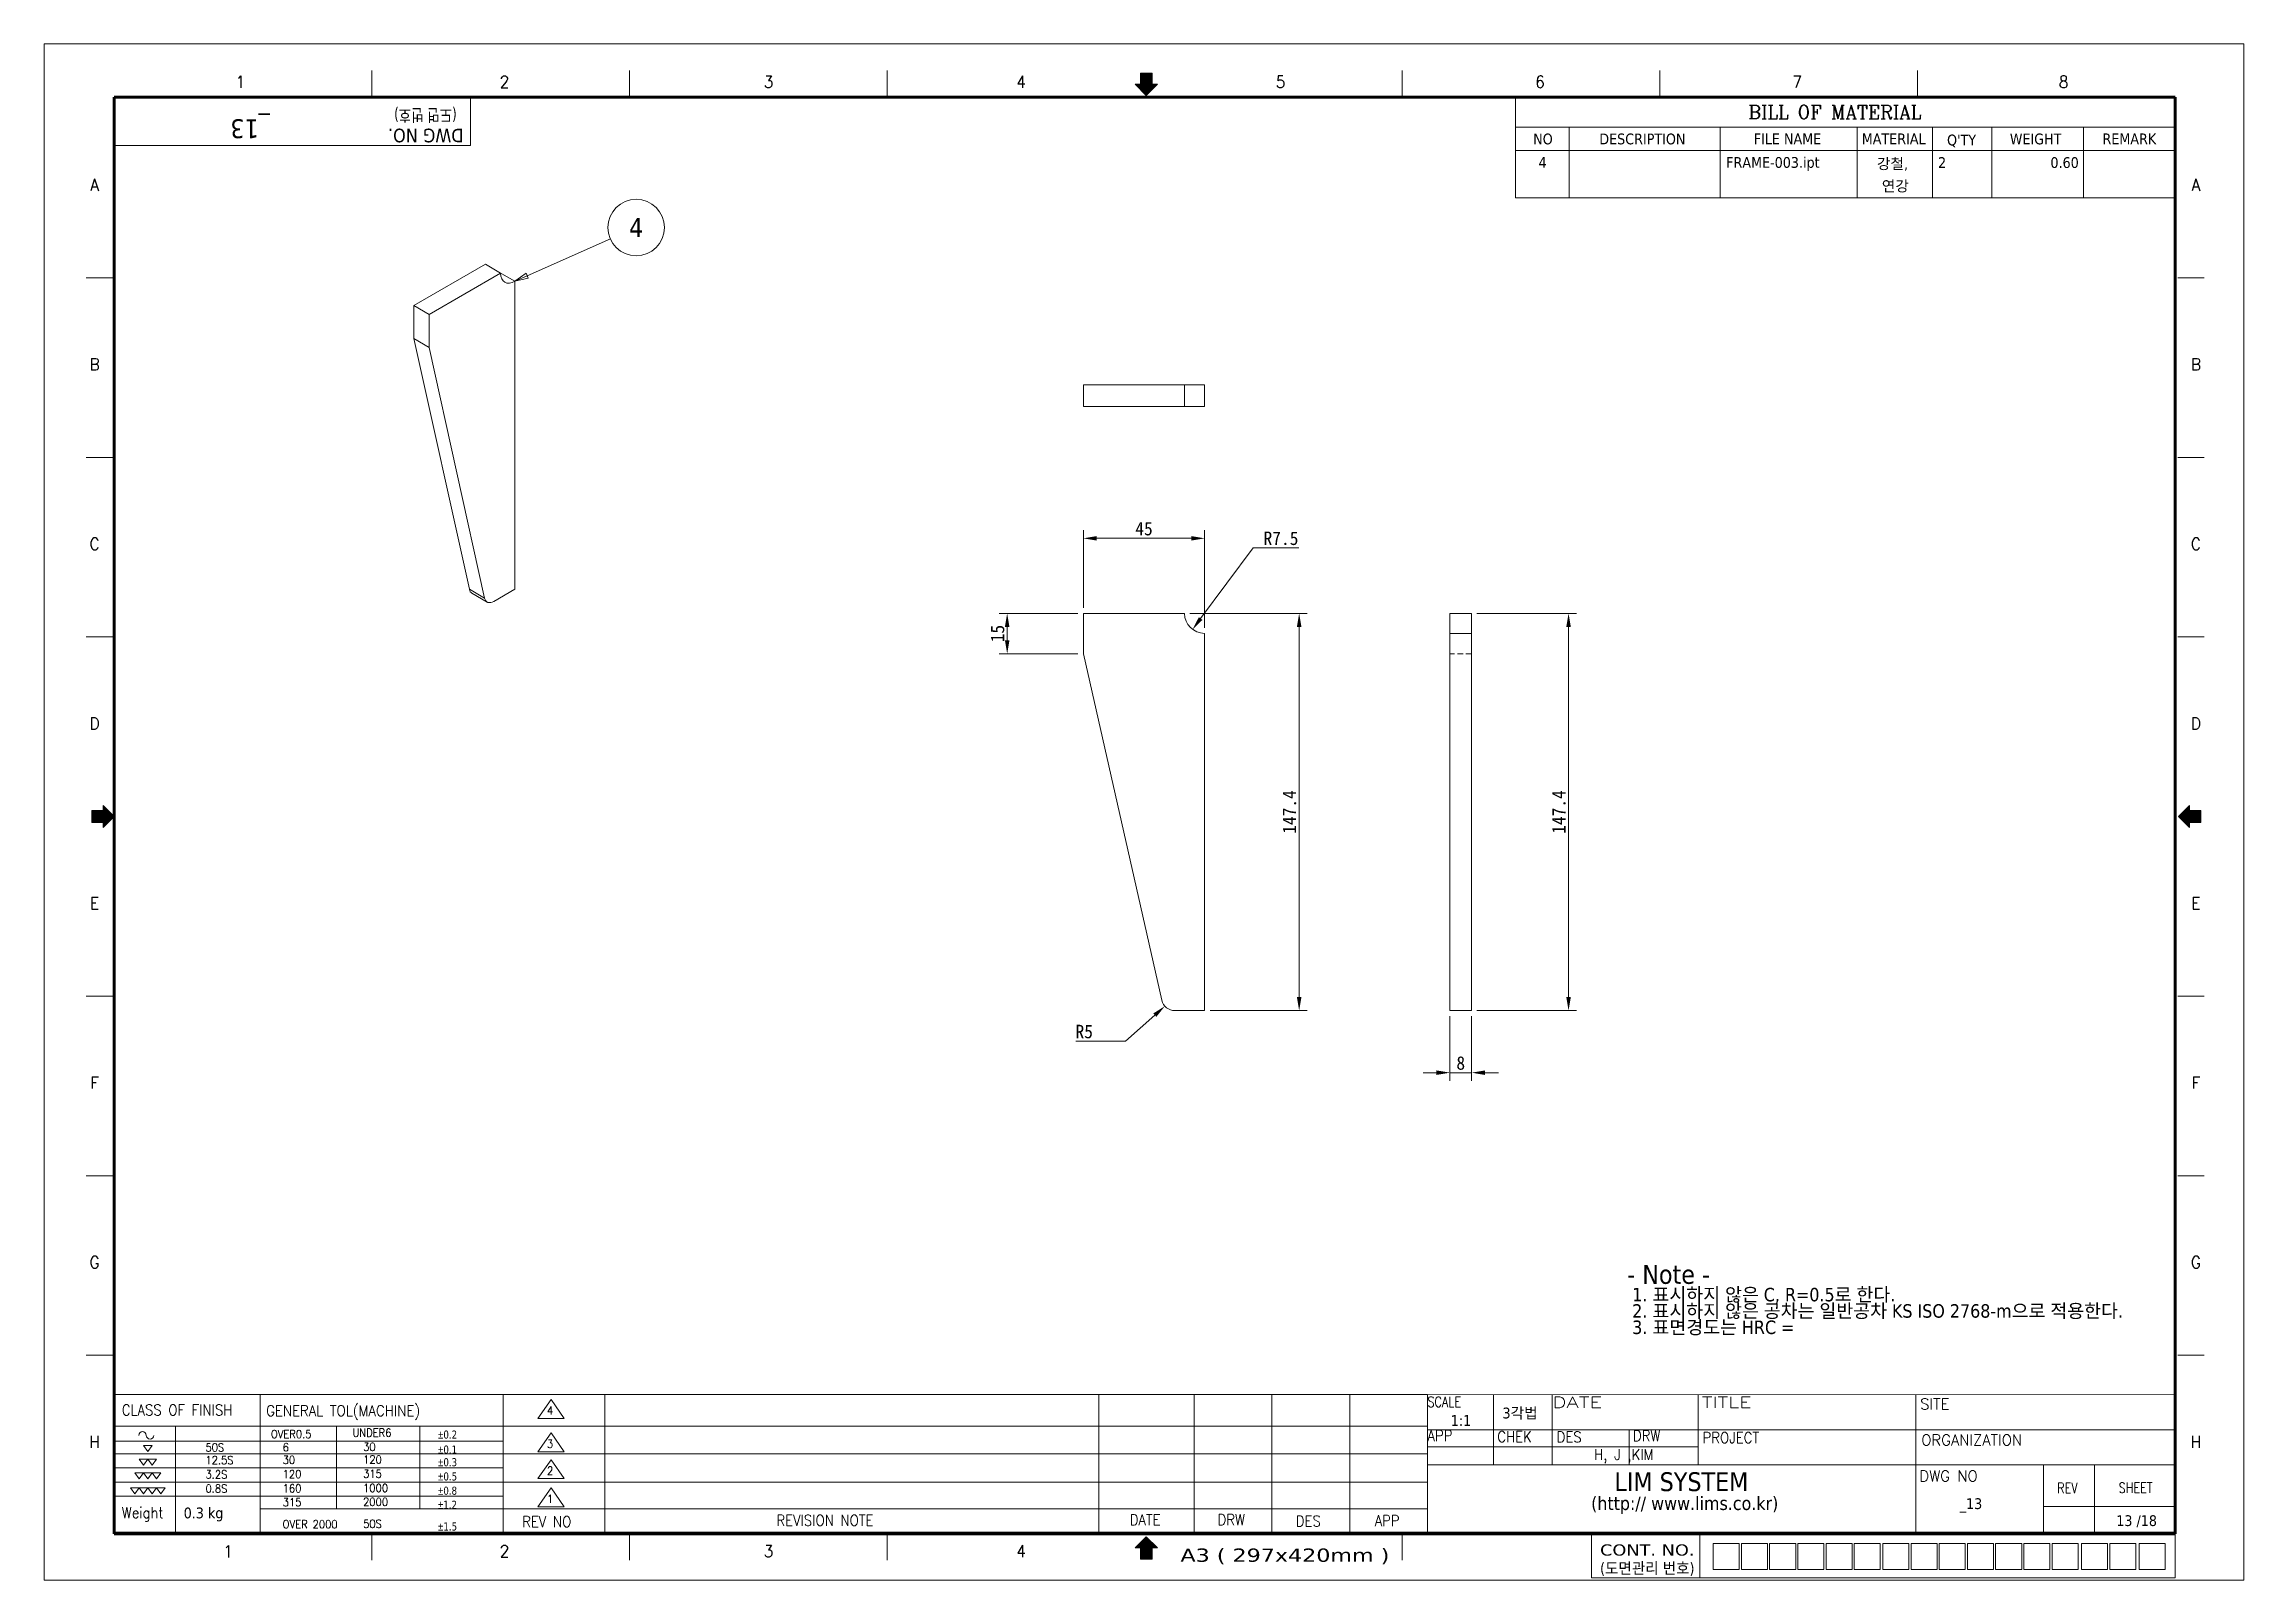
# Model space of a CAD drawing. Header units: millimetres. Extents: x 12 to 828, y 12 to 582.
import ezdxf
from ezdxf.enums import TextEntityAlignment as Align

# ---------------------------------------------------------------- set-up
doc = ezdxf.new("R2010")
doc.units = ezdxf.units.MM
doc.header["$LTSCALE"] = 2
doc.linetypes.add('HIDDEN', pattern=[9.525, 6.35, -3.175])
doc.layers.get('0').update_dxf_attribs({"lineweight": 18})
for name, color, linetype, lineweight in [('SkizziergeometrieWIN-ISO', 7, 'Continuous', 50), ('가는실선_A4', 7, 'Continuous', 5), ('경계(ISO)', 7, 'Continuous', 70), ('굵은실선_A3', 7, 'Continuous', 18), ('제목(ISO)', 7, 'Continuous', 50)]:
    doc.layers.add(name, color=color, linetype=linetype, lineweight=lineweight)
for name, color, linetype, lineweight, true_color in [('가는실선_A3', 9, 'Continuous', 5, 0x808080), ('가는파선_A3', 7, 'HIDDEN', 13, 0x008000), ('해치선_A3', 1, 'Continuous', 5, 0xff0000)]:
    doc.layers.add(name, color=color, linetype=linetype, lineweight=lineweight, true_color=true_color)
doc.styles.add('_ __ (ISO)', font='tahoma.ttf')
doc.styles.add('A3_DS_PartList', font='RomanC.shx')
doc.styles.add('A3_DS_TB02', font='tahoma.ttf')
doc.styles.add('ROMANC_37', font='tahoma.ttf')
doc.styles.add('ROMANC_61', font='ROMANC.shx')
doc.styles.add('주 텍스트 (ISO)', font='tahoma.ttf')
doc.styles.add('주문자_A3(3.5)', font='tahoma.ttf')
doc.styles.add('치수문자_A3(2.5)', font='')
doc.styles.add('텍스트 스타일12', font='tahoma.ttf')
doc.styles.add('텍스트 스타일171', font='ROMANC.shx', dxfattribs={"width": 0.9})
doc.styles.add('텍스트 스타일206', font='ROMANC.shx', dxfattribs={"width": 1.11072})
doc.styles.add('텍스트 스타일208', font='ROMANC.shx', dxfattribs={"width": 1.194322})
doc.styles.add('텍스트 스타일211', font='ROMANC.shx', dxfattribs={"width": 0.9})
doc.styles.add('텍스트 스타일213', font='RomanC.shx', dxfattribs={"width": 0.9})
doc.styles.add('텍스트 스타일233', font='RomanC.shx')
doc.styles.add('텍스트 스타일36', font='ROMANC.shx', dxfattribs={"width": 0.941937})
doc.styles.add('텍스트 스타일42', font='tahoma.ttf', dxfattribs={"width": 1.378837})
doc.styles.add('텍스트 스타일46', font='tahoma.ttf', dxfattribs={"width": 0.862937})
doc.styles.add('텍스트 스타일48', font='tahoma.ttf', dxfattribs={"width": 1.258573})
doc.styles.add('텍스트 스타일52', font='tahoma.ttf', dxfattribs={"width": 0.8})
doc.styles.add('텍스트 스타일65', font='romans.shx', dxfattribs={"width": 0.8})
doc.styles.get('치수문자_A3(2.5)').set_extended_font_data('GulimChe')
doc.dimstyles.new('치수_A3(2.5)', dxfattribs={"dimscale": 2, "dimtxt": 2.5, "dimasz": 2.5, "dimexe": 1.5, "dimexo": 1, "dimgap": 0.5, "dimtad": 1, "dimtoh": 1, "dimdec": 1, "dimrnd": 1e-08, "dimdsep": 46, "dimtxsty": '치수문자_A3(2.5)', "dimcen": 0.09, "dimdle": 10, "dimclrd": 8, "dimclre": 8, "dimclrt": 7, "dimadec": 1, "dimazin": 2, "dimtfac": 0.8, "dimtmove": 0, "dimatfit": 3, "dimfxl": 1, "dimtolj": 1, "dimtzin": 0, "dimlwd": -1, "dimlwe": -1, "dimarcsym": 0})

# ---------------------------------------------------------------- blocks, each defined once
blk = doc.blocks.new('경계 A3_경계')
for points in [[(405.98, 148.76), (403.92, 148.76), (403.92, 149.72), (401.86, 147.66), (403.92, 145.6), (403.92, 146.56), (405.98, 146.56)], [(211.52, 9.9), (211.52, 11.96), (212.48, 11.96), (210.42, 14.01), (208.36, 11.96), (209.32, 11.96), (209.32, 9.9)]]:
    blk.add_hatch(color=7).paths.add_polyline_path(points)
at = {"layer": '가는실선_A3'}
blk.add_hatch(color=7, dxfattribs=at).paths.add_polyline_path([(14.9, 148.76), (14.9, 146.56), (16.96, 146.56), (16.96, 145.6), (19.02, 147.66), (16.96, 149.72), (16.96, 148.76)])
at = {"layer": '해치선_A3'}
blk.add_hatch(color=7, dxfattribs=at).paths.add_polyline_path([(211.52, 283.53), (212.48, 283.53), (210.42, 281.47), (208.36, 283.53), (209.32, 283.53), (209.32, 285.59), (211.52, 285.59)])
for p, q in [((208.36, 283.53), (209.32, 283.53)), ((210.42, 281.47), (208.36, 283.53)), ((209.32, 285.59), (211.52, 285.59)), ((209.32, 283.53), (209.32, 285.59)), ((211.52, 285.59), (211.52, 283.53)), ((211.52, 283.53), (212.48, 283.53)), ((403.92, 149.72), (401.86, 147.66)), ((401.86, 147.66), (403.92, 145.6)), ((403.92, 148.76), (403.92, 149.72)), ((405.98, 148.76), (403.92, 148.76)), ((405.98, 146.56), (405.98, 148.76)), ((403.92, 146.56), (405.98, 146.56)), ((403.92, 145.6), (403.92, 146.56)), ((210.42, 14.01), (208.36, 11.96)), ((212.48, 11.96), (210.42, 14.01)), ((292.99, 6.43), (292.99, 14.6)), ((208.36, 11.96), (209.32, 11.96)), ((209.32, 11.96), (209.32, 9.9)), ((209.32, 9.9), (211.52, 9.9)), ((211.52, 9.9), (211.52, 11.96)), ((211.52, 11.96), (212.48, 11.96))]:
    blk.add_line(p, q)
at = {"color": 7}
for p, q in [((16.96, 148.76), (14.9, 148.76)), ((14.9, 148.76), (14.9, 146.56)), ((16.96, 149.72), (16.96, 148.76)), ((19.02, 147.66), (16.96, 149.72)), ((16.96, 145.6), (19.02, 147.66)), ((403.92, 149.72), (401.86, 147.66)), ((401.86, 147.66), (403.92, 145.6)), ((403.92, 148.76), (403.92, 149.72)), ((405.98, 148.76), (403.92, 148.76)), ((405.98, 146.56), (405.98, 148.76)), ((14.9, 146.56), (16.96, 146.56)), ((16.96, 146.56), (16.96, 145.6)), ((403.92, 145.6), (403.92, 146.56)), ((403.92, 146.56), (405.98, 146.56)), ((210.42, 14.01), (208.36, 11.96)), ((212.48, 11.96), (210.42, 14.01)), ((208.36, 11.96), (209.32, 11.96)), ((209.32, 11.96), (209.32, 9.9)), ((209.32, 9.9), (211.52, 9.9)), ((211.52, 9.9), (211.52, 11.96)), ((211.52, 11.96), (212.48, 11.96))]:
    blk.add_line(p, q, dxfattribs=at)
at = {"layer": 'SkizziergeometrieWIN-ISO', "lineweight": 18}
for p, q in [((6, 291), (414, 291)), ((6, 6), (6, 291)), ((414, 291), (414, 6)), ((414, 6), (6, 6))]:
    blk.add_line(p, q, dxfattribs=at)
at = {"layer": '가는실선_A3', "color": 7}
for p, q in [((66.79, 281.16), (66.79, 286.06)), ((114.57, 281.16), (114.57, 286.06)), ((162.34, 281.16), (162.34, 286.06)), ((257.9, 281.16), (257.9, 286.06)), ((305.67, 281.16), (305.67, 286.06)), ((353.45, 281.16), (353.45, 286.06)), ((18.75, 247.62), (13.85, 247.62)), ((401.71, 247.62), (406.61, 247.62)), ((18.75, 214.3), (13.85, 214.3)), ((401.71, 214.3), (406.61, 214.3)), ((18.75, 180.98), (13.85, 180.98)), ((401.71, 180.98), (406.61, 180.98)), ((14.9, 148.76), (16.96, 148.76)), ((14.9, 146.56), (14.9, 148.76)), ((16.96, 148.76), (16.96, 149.72)), ((16.96, 149.72), (19.02, 147.66)), ((19.02, 147.66), (16.96, 145.6)), ((16.96, 146.56), (14.9, 146.56)), ((16.96, 145.6), (16.96, 146.56)), ((18.75, 114.34), (13.85, 114.34)), ((401.71, 114.34), (406.61, 114.34)), ((18.75, 81.02), (13.85, 81.02)), ((401.71, 81.02), (406.61, 81.02)), ((18.75, 47.7), (13.85, 47.7)), ((18.75, 47.7), (13.85, 47.7)), ((401.71, 47.7), (406.61, 47.7)), ((66.79, 14.6), (66.79, 9.7)), ((66.79, 14.6), (66.79, 9.7)), ((114.57, 14.6), (114.57, 9.7)), ((162.34, 14.6), (162.34, 9.7)), ((257.9, 14.6), (257.9, 9.7)), ((313.09, 14.6), (313.09, 6.55)), ((315.58, 12.77), (315.58, 7.95)), ((315.58, 12.77), (320.4, 12.77)), ((320.4, 12.77), (320.4, 7.95)), ((320.81, 12.77), (320.81, 7.95)), ((320.81, 12.77), (325.63, 12.77)), ((325.63, 12.77), (325.63, 7.95)), ((326.03, 12.77), (326.03, 7.95)), ((326.03, 12.77), (330.86, 12.77)), ((330.86, 12.77), (330.86, 7.95)), ((331.26, 12.77), (336.09, 12.77)), ((331.26, 12.77), (331.26, 7.95)), ((336.09, 12.77), (336.09, 7.95)), ((336.49, 12.77), (336.49, 7.95)), ((336.49, 12.77), (341.31, 12.77)), ((341.31, 12.77), (341.31, 7.95)), ((341.72, 12.77), (341.72, 7.95)), ((341.72, 12.77), (346.54, 12.77)), ((346.54, 12.77), (346.54, 7.95)), ((347.03, 12.77), (351.86, 12.77)), ((347.03, 12.77), (347.03, 7.95)), ((351.86, 12.77), (351.86, 7.95)), ((352.26, 12.77), (352.26, 7.95)), ((352.26, 12.77), (357.09, 12.77)), ((357.09, 12.77), (357.09, 7.95)), ((357.49, 12.77), (357.49, 7.95)), ((357.49, 12.77), (362.31, 12.77)), ((362.31, 12.77), (362.31, 7.95)), ((362.72, 12.77), (362.72, 7.95)), ((362.72, 12.77), (367.54, 12.77)), ((367.54, 12.77), (367.54, 7.95)), ((367.94, 12.77), (372.77, 12.77)), ((367.94, 12.77), (367.94, 7.95)), ((372.77, 12.77), (372.77, 7.95)), ((373.17, 12.77), (373.17, 7.95)), ((373.17, 12.77), (378, 12.77)), ((378, 12.77), (378, 7.95)), ((378.4, 12.77), (378.4, 7.95)), ((378.4, 12.77), (383.22, 12.77)), ((383.22, 12.77), (383.22, 7.95)), ((383.88, 12.77), (388.7, 12.77)), ((383.88, 12.77), (383.88, 7.95)), ((388.7, 12.77), (388.7, 7.95)), ((389.1, 12.77), (389.1, 7.95)), ((389.1, 12.77), (393.93, 12.77)), ((393.93, 12.77), (393.93, 7.95)), ((394.55, 12.77), (394.55, 7.95)), ((394.55, 12.77), (399.37, 12.77)), ((399.37, 12.77), (399.37, 7.95)), ((401.22, 14.6), (401.22, 6.43)), ((292.99, 6.43), (401.22, 6.43)), ((315.58, 7.95), (320.4, 7.95)), ((320.81, 7.95), (325.63, 7.95)), ((326.03, 7.95), (330.86, 7.95)), ((331.26, 7.95), (336.09, 7.95)), ((336.49, 7.95), (341.31, 7.95)), ((341.72, 7.95), (346.54, 7.95)), ((347.03, 7.95), (351.86, 7.95)), ((352.26, 7.95), (357.09, 7.95)), ((357.49, 7.95), (362.31, 7.95)), ((362.72, 7.95), (367.54, 7.95)), ((367.94, 7.95), (372.77, 7.95)), ((373.17, 7.95), (378, 7.95)), ((378.4, 7.95), (383.22, 7.95)), ((383.88, 7.95), (388.7, 7.95)), ((389.1, 7.95), (393.93, 7.95)), ((394.55, 7.95), (399.37, 7.95))]:
    blk.add_line(p, q, dxfattribs=at)
at = {"layer": '가는실선_A3', "color": 7, "lineweight": 60}
for p, q in [((19.02, 281.16), (19.02, 14.6)), ((401.22, 281.16), (19.02, 281.16)), ((401.22, 14.6), (401.22, 281.16)), ((19.02, 14.6), (401.22, 14.6))]:
    blk.add_line(p, q, dxfattribs=at)
at = {"layer": '가는실선_A3', "color": 7, "lineweight": 13}
for p in [(85.08, 280.98), (19.02, 272.16)]:
    blk.add_line(p, (85.08, 272.16), dxfattribs=at)
at = {"layer": '굵은실선_A3'}
blk.add_line((212.48, 283.53), (210.42, 281.47), dxfattribs=at)
at = {"layer": '가는실선_A3', "color": 7, "style": '텍스트 스타일36', "width": 0.941937}
for s, p in [('1', (42.42, 283.98)), ('2', (91.4, 283.98)), ('3', (140.38, 283.98)), ('4', (187.21, 283.98)), ('5', (235.33, 283.98)), ('6', (283.45, 283.98)), ('7', (331.14, 283.98)), ('8', (380.55, 283.98)), ('A', (15.38, 264.88)), ('A', (405.08, 264.88)), ('B', (15.38, 231.56)), ('B', (405.08, 231.56)), ('C', (15.38, 198.24)), ('C', (405.08, 198.24)), ('D', (15.38, 164.92)), ('D', (405.08, 164.92)), ('E', (15.38, 131.6)), ('E', (405.08, 131.6)), ('F', (15.38, 98.28)), ('F', (405.08, 98.28)), ('G', (15.38, 64.96)), ('G', (405.08, 64.96)), ('H', (15.38, 31.64)), ('H', (405.08, 31.64)), ('1', (40.11, 11.29)), ('2', (91.4, 11.34)), ('3', (140.38, 11.34)), ('4', (187.21, 11.34))]:
    blk.add_text(s, height=2.2, dxfattribs=at).set_placement(p, align=Align.MIDDLE_CENTER)
at = {"layer": '가는실선_A3', "color": 7, "style": '텍스트 스타일52', "width": 0.8}
blk.add_text('(도면 번호)', height=2.293, rotation=180, dxfattribs=at).set_placement((82.53, 278.93))
at = {"layer": '가는실선_A3', "color": 7, "style": 'ROMANC_37'}
blk.add_text('DWG NO.', height=2.527, rotation=180, dxfattribs=at).set_placement((83.82, 275.28))
at = {"layer": '가는실선_A3', "color": 7}
for s, height, style, width, p, p2 in [('CONT. NO.', 2.084, '텍스트 스타일48', 1.258564, (294.58, 10.53), (312.09, 10.53)), ('A3 ( 297x420mm )', 2.463, '텍스트 스타일42', 1.378315, (216.76, 9.38), (255.51, 9.38)), ('(도면관리 번호)', 2.084, '텍스트 스타일46', 0.982376, (294.58, 7.15), (312.09, 7.15))]:
    blk.add_text(s, height=height, dxfattribs=dict(at, style=style, width=width)).set_placement(p, p2, align=Align.FIT)
at = {"layer": '경계(ISO)', "insert": (44.22, 275.84), "char_height": 3.5, "attachment_point": 5, "rotation": 180, "style": '주 텍스트 (ISO)'}
blk.add_mtext('_13 ', dxfattribs=at)
blk = doc.blocks.new('제목 블록 A3_표제란')
at = {"layer": '가는실선_A4', "lineweight": 13}
for p, q in [((25.42, 38.66), (269.12, 38.66)), ((208.17, 38.66), (208.17, 13.12)), ((269.12, 38.66), (407.77, 38.63)), ((25.42, 32.81), (269.12, 32.81))]:
    blk.add_line(p, q, dxfattribs=at)
at = {"layer": '가는실선_A4'}
for p, q in [((25.42, 13.12), (25.42, 38.66)), ((52.65, 38.66), (52.65, 13.12)), ((97.69, 38.66), (97.69, 13.12)), ((106.58, 37.75), (104.15, 34.26)), ((109.02, 34.26), (106.58, 37.75)), ((116.56, 13.12), (116.56, 38.69)), ((225.83, 38.66), (225.83, 12.86)), ((240.26, 38.66), (240.26, 12.86)), ((254.69, 38.66), (254.69, 13.12)), ((281.38, 38.66), (281.38, 25.66)), ((292.25, 38.65), (292.25, 25.66)), ((319.29, 38.65), (319.29, 25.66)), ((407.76, 13.12), (407.77, 38.63)), ((36.93, 32.81), (36.93, 19.82)), ((66.8, 32.81), (66.8, 17.47)), ((82.25, 32.81), (82.25, 17.47)), ((104.15, 34.26), (109.02, 34.26)), ((97.69, 30.03), (25.42, 30.03)), ((30.98, 29.24), (32.59, 29.24)), ((31.78, 28.13), (30.98, 29.24)), ((32.59, 29.24), (31.78, 28.13)), ((106.58, 31.55), (104.15, 28.06)), ((109.02, 28.06), (106.58, 31.55)), ((306.52, 32.15), (306.52, 25.66)), ((97.69, 25.05), (25.42, 25.05)), ((30.19, 26.66), (31.8, 26.66)), ((30.99, 25.55), (30.19, 26.66)), ((31.8, 26.66), (30.99, 25.55)), ((31.8, 26.66), (33.4, 26.66)), ((32.6, 25.55), (31.8, 26.66)), ((33.4, 26.66), (32.6, 25.55)), ((104.15, 28.06), (109.02, 28.06)), ((106.58, 26.57), (104.15, 23.08)), ((109.02, 23.08), (106.58, 26.57)), ((28.59, 21.34), (30.19, 21.34)), ((29.39, 20.23), (28.59, 21.34)), ((29.38, 24.16), (30.98, 24.16)), ((30.18, 23.05), (29.38, 24.16)), ((30.19, 21.34), (29.39, 20.23)), ((30.98, 24.16), (30.18, 23.05)), ((30.19, 21.34), (31.8, 21.34)), ((31, 20.23), (30.19, 21.34)), ((30.98, 24.16), (32.59, 24.16)), ((31.79, 23.05), (30.98, 24.16)), ((31.8, 21.34), (31, 20.23)), ((32.59, 24.16), (31.79, 23.05)), ((31.8, 21.34), (33.41, 21.34)), ((32.6, 20.23), (31.8, 21.34)), ((32.59, 24.16), (34.2, 24.16)), ((33.39, 23.05), (32.59, 24.16)), ((33.41, 21.34), (32.6, 20.23)), ((34.2, 24.16), (33.39, 23.05)), ((33.41, 21.34), (35.01, 21.34)), ((34.21, 20.23), (33.41, 21.34)), ((35.01, 21.34), (34.21, 20.23)), ((104.15, 23.08), (109.02, 23.08)), ((106.58, 21.34), (104.15, 17.85)), ((109.02, 17.85), (106.58, 21.34)), ((97.69, 19.82), (25.42, 19.82)), ((36.93, 19.82), (36.93, 13.12)), ((104.15, 17.85), (109.02, 17.85)), ((25.42, 13.12), (407.76, 13.12)), ((208.17, 13.12), (25.42, 13.12))]:
    blk.add_line(p, q, dxfattribs=at)
at = {"layer": '가는실선_A4', "color": 7}
for p, q in [((269.12, 13.12), (269.12, 38.66)), ((359.7, 38.64), (359.69, 13.12)), ((269.12, 32.15), (407.77, 32.15)), ((269.09, 27.68), (25.42, 27.68)), ((407.76, 25.66), (269.12, 25.66)), ((383.36, 25.66), (383.36, 13.12)), ((269.12, 22.4), (25.42, 22.4)), ((269.12, 17.47), (52.65, 17.47)), ((383.36, 17.91), (407.76, 17.92))]:
    blk.add_line(p, q, dxfattribs=at)
at = {"layer": '가는실선_A4', "color": 7, "linetype": 'Continuous'}
blk.add_line((392.85, 25.66), (392.85, 13.12), dxfattribs=at)
at = {"layer": '가는실선_A4'}
for centre, start, end in [((30.81, 31.11), 0, 180), ((32.21, 31.11), 180, 0)]:
    blk.add_arc(centre, 0.698, start, end, dxfattribs=at)
at = {"layer": '제목(ISO)', "color": 208, "lineweight": 5, "true_color": 0x400040}
blk.add_line((269.12, 28.95), (319.29, 28.95), dxfattribs=at)
at = {"layer": '가는실선_A3', "color": 7, "style": '텍스트 스타일12'}
blk.add_attdef('질량\\P1;_001', (38.45, 15.71), '', height=2, dxfattribs=at)
at = {"layer": '가는실선_A4', "color": 7}
for s, height, style, width, p in [('CLASS OF FINISH', 2, '텍스트 스타일171', 0.9, (26.97, 34.81)), ('GENERAL TOL(MACHINE)', 2, '텍스트 스타일171', 0.9, (53.76, 34.67)), ('SCALE', 1.911, '텍스트 스타일65', 0.8, (269.12, 36.36)), ('4', 1.5, '텍스트 스타일211', 0.9, (105.83, 34.98)), ('50S', 1.5, '텍스트 스타일211', 0.9, (42.49, 28.11)), ('OVER0.5', 1.5, '텍스트 스타일211', 0.9, (54.63, 30.6)), ('6', 1.5, '텍스트 스타일211', 0.9, (56.81, 28.15)), ('UNDER6', 1.5, '텍스트 스타일211', 0.9, (69.75, 30.85)), ('30', 1.5, '텍스트 스타일211', 0.9, (71.73, 28.22)), ('3', 1.5, '텍스트 스타일211', 0.9, (105.83, 28.78)), ('APP', 2, '텍스트 스타일171', 0.9, (269.12, 30.05)), ('CHEK', 2, '텍스트 스타일171', 0.9, (282.07, 29.86)), ('DES', 2, '텍스트 스타일171', 0.9, (293.07, 29.82)), ('DRW', 2, '텍스트 스타일171', 0.9, (307.23, 30.03)), ('PROJECT', 2, '텍스트 스타일171', 0.9, (320.13, 29.68)), ('3.2S', 1.5, '텍스트 스타일211', 0.9, (42.49, 23.12)), ('12.5S', 1.5, '텍스트 스타일211', 0.9, (42.49, 25.76)), ('30', 1.5, '텍스트 스타일211', 0.9, (56.81, 25.8)), ('120', 1.5, '텍스트 스타일211', 0.9, (56.81, 23.16)), ('315', 1.5, '텍스트 스타일211', 0.9, (71.73, 23.23)), ('120', 1.5, '텍스트 스타일211', 0.9, (71.73, 25.86)), ('2', 1.5, '텍스트 스타일211', 0.9, (105.83, 23.8)), ('H, J ,KIM', 2, '텍스트 스타일171', 0.9, (300.03, 26.54)), ('0.8S', 1.5, '텍스트 스타일211', 0.9, (42.49, 20.48)), ('160', 1.5, '텍스트 스타일211', 0.9, (56.81, 20.52)), ('1000', 1.5, '텍스트 스타일213', 0.9, (71.72, 20.59)), ('REV', 1.911, '텍스트 스타일65', 0.8, (385.9, 20.39)), ('SHEET', 1.911, '텍스트 스타일65', 0.8, (397.3, 20.42)), ('Weight', 2, '텍스트 스타일171', 0.9, (26.97, 15.76)), ('315', 1.5, '텍스트 스타일213', 0.9, (56.81, 17.94)), ('2000', 1.5, '텍스트 스타일211', 0.9, (71.72, 18.01)), ('1', 1.5, '텍스트 스타일211', 0.9, (105.83, 18.57)), ('REVISION NOTE', 2, '텍스트 스타일171', 0.9, (148.38, 14.33)), ('DATE', 2, '텍스트 스타일171', 0.9, (213.9, 14.44)), ('DRW', 2, '텍스트 스타일171', 0.9, (230.19, 14.46)), ('OVER 2000', 1.5, '텍스트 스타일211', 0.9, (56.81, 13.87)), ('50S', 1.5, '텍스트 스타일211', 0.9, (71.73, 13.94)), ('REV NO', 2, '텍스트 스타일171', 0.9, (101.23, 14.1)), ('DES', 2, '텍스트 스타일171', 0.9, (244.7, 14.2)), ('APP', 2, '텍스트 스타일171', 0.9, (259.32, 14.27))]:
    blk.add_text(s, height=height, dxfattribs=dict(at, style=style, width=width)).set_placement(p)
for s, style, width, p, p2 in [('DATE', '텍스트 스타일208', 1.22262, (292.31, 36.23), (301.51, 36.23)), ('TITLE', '텍스트 스타일206', 1.136317, (320.02, 36.23), (329.22, 36.23))]:
    blk.add_text(s, height=2, dxfattribs=dict(at, style=style, width=width)).set_placement(p, p2, align=Align.FIT)
at = {"layer": '가는실선_A4', "color": 7, "style": '텍스트 스타일233'}
for s, p in [('SITE', (360.5, 35.93)), ('ORGANIZATION', (360.7, 29.24)), ('DWG NO', (360.36, 22.57))]:
    blk.add_text(s, height=2, dxfattribs=at).set_placement(p)
at = {"layer": '가는실선_A4', "color": 7}
for s, insert, char_height, attachment_point, style in [('\\fTahoma|b0|i0;\\H2.0000;3각법', (283.03, 35.14), 2, 4, '주문자_A3(3.5)'), ('\\fAIGDT|b0|i0;\\W0.90;\\H1.5000;`\\fTahoma|b0|i0;\\W0.90;\\H1.5000;0.2', (85.63, 30.47), 1.5, 7, 'ROMANC_61'), ('\\fAIGDT|b0|i0;\\W0.90;\\H1.5000;`\\fTahoma|b0|i0;\\W0.90;\\H1.5000;0.1', (85.63, 27.69), 1.5, 7, 'ROMANC_61'), ('\\fAIGDT|b0|i0;\\W0.90;\\H1.5000;`\\fTahoma|b0|i0;\\W0.90;\\H1.5000;0.3', (85.63, 25.34), 1.5, 7, 'ROMANC_61'), ('\\fAIGDT|b0|i0;\\W0.90;\\H1.5000;`\\fTahoma|b0|i0;\\W0.90;\\H1.5000;0.5', (85.63, 22.71), 1.5, 7, 'ROMANC_61'), ('\\fAIGDT|b0|i0;\\W0.90;\\H1.5000;`\\fTahoma|b0|i0;\\W0.90;\\H1.5000;0.8', (85.62, 20.06), 1.5, 7, 'ROMANC_61'), ('\\fAIGDT|b0|i0;\\W0.90;\\H1.5000;`\\fTahoma|b0|i0;\\W0.90;\\H1.5000;1.2', (85.62, 17.48), 1.5, 7, 'ROMANC_61'), ('\\fAIGDT|b0|i0;\\W0.90;\\H1.5000;`\\fTahoma|b0|i0;\\W0.90;\\H1.5000;1.5', (85.63, 13.42), 1.5, 7, 'ROMANC_61')]:
    blk.add_mtext(s, dxfattribs=dict(at, insert=insert, char_height=char_height, attachment_point=attachment_point, style=style))
at = {"layer": '가는실선_A4', "char_height": 2, "style": '주 텍스트 (ISO)'}
for s, insert, attachment_point in [('\\fTahoma|b0|i0;\\H2.0000;_13 ', (369.91, 18.11), 5), ('\\fTahoma|b0|i0;\\H2.0000;13 /18 ', (400.63, 16.28), 2)]:
    blk.add_mtext(s, dxfattribs=dict(at, insert=insert, attachment_point=attachment_point))
at = {"layer": '가는실선_A4', "color": 7, "style": '텍스트 스타일12'}
blk.add_attdef('설명', text='', height=2, dxfattribs=at).set_placement((331.27, 35.73), align=Align.MIDDLE_LEFT)
blk.add_attdef('SCALE_001', (273.43, 32.87), '', height=2, dxfattribs=at)
blk.add_attdef('프로젝트', text='', height=2, dxfattribs=at).set_placement((340.77, 28.27), align=Align.MIDDLE_CENTER)
at = {"layer": '가는실선_A4', "style": '텍스트 스타일12'}
blk.add_attdef('리비전_번호', text='', height=2, dxfattribs=at).set_placement((388.38, 15.27), align=Align.MIDDLE_CENTER)
at = {"layer": '제목(ISO)', "char_height": 3.5, "attachment_point": 1, "style": '주 텍스트 (ISO)'}
for s, insert, line_spacing_factor in [('- Note -\\P{\\H0.71429x; 1. \\fGulim|b0|i0|c129|p50;표시하지 않은 \\fTahoma|b0|i0|c129|p34;C, R=0.5\\fGulim|b0|i0|c129|p50;로 한다\\fTahoma|b0|i0|c129|p34;.\\H1.54068x; \\H0.64906x;\\P 2. \\fGulim|b0|i0|c129|p50;표시하지 않은 공차는 일반공차 \\fTahoma|b0|i0|c129|p34;KS ISO 2768-m\\fGulim|b0|i0|c129|p50;으로 적용한다\\fTahoma|b0|i0|c129|p34;.\\H1.32612x; \\H0.75408x;\\P 3. \\fGulim|b0|i0|c129|p50;표면경도는 \\fTahoma|b0|i0|c129|p34;HRC = \\H1.31974x; }', (306.15, 62.72), 0.727683), ('{\\H1x;    LIM SYSTEM\\H0.71429x;  \\P (http:// www.lims.co.kr)\\H1.44773x; }', (298.53, 24.26), 0.771785)]:
    blk.add_mtext(s, dxfattribs=dict(at, insert=insert, line_spacing_factor=line_spacing_factor))
at = {"layer": '제목(ISO)', "style": '텍스트 스타일12'}
for tag, p in [('관리자', (373.93, 36.39)), ('공급업자', (383.08, 28.64))]:
    blk.add_attdef(tag, text='', height=2, dxfattribs=at).set_placement(p, align=Align.TOP_LEFT)
blk = doc.blocks.new('*D16')
at = {"layer": 'Defpoints', "color": 0, "transparency": 16777216}
for p in [(435, 370.71), (442.5, 223.29), (477.55, 223.29)]:
    blk.add_point(p, dxfattribs=at)
at = {"layer": '가는실선_A4', "color": 8, "transparency": 16777216}
for p, q in [((437, 370.71), (480.55, 370.71)), ((477.55, 365.71), (477.55, 228.29)), ((444.5, 223.29), (480.55, 223.29))]:
    blk.add_line(p, q, dxfattribs=at)
for points in [[(476.72, 365.71), (478.38, 365.71), (477.55, 370.71)], [(476.72, 228.29), (478.38, 228.29), (477.55, 223.29)]]:
    blk.add_solid(points, dxfattribs=at)
at = {"layer": '가는실선_A4', "color": 7, "transparency": 16777216, "insert": (473.98, 297), "char_height": 5, "attachment_point": 5, "rotation": 90, "style": '치수문자_A3(2.5)'}
blk.add_mtext('\\A1;147.4', dxfattribs=at)
blk = doc.blocks.new('*D17')
at = {"layer": 'Defpoints', "color": 0, "transparency": 16777216}
for p in [(541.49, 370.71), (577.47, 370.71), (541.49, 223.29)]:
    blk.add_point(p, dxfattribs=at)
at = {"layer": '가는실선_A4', "color": 8, "transparency": 16777216}
for p, q in [((543.49, 370.71), (580.47, 370.71)), ((577.47, 228.29), (577.47, 365.71)), ((543.49, 223.29), (580.47, 223.29))]:
    blk.add_line(p, q, dxfattribs=at)
for points in [[(576.64, 365.71), (578.3, 365.71), (577.47, 370.71)], [(576.64, 228.29), (578.3, 228.29), (577.47, 223.29)]]:
    blk.add_solid(points, dxfattribs=at)
at = {"layer": '가는실선_A4', "color": 7, "transparency": 16777216, "insert": (573.9, 297), "char_height": 5, "attachment_point": 5, "rotation": 90, "style": '치수문자_A3(2.5)'}
blk.add_mtext('\\A1;147.4', dxfattribs=at)
blk = doc.blocks.new('*D18')
at = {"layer": 'Defpoints', "color": 0, "transparency": 16777216}
for p in [(442.5, 398.56), (397.5, 370.71), (442.5, 363.29)]:
    blk.add_point(p, dxfattribs=at)
at = {"layer": '가는실선_A4', "color": 8, "transparency": 16777216}
for p, q in [((397.5, 372.71), (397.5, 401.56)), ((442.5, 365.29), (442.5, 401.56)), ((402.5, 398.56), (437.5, 398.56))]:
    blk.add_line(p, q, dxfattribs=at)
for points in [[(402.5, 399.39), (402.5, 397.72), (397.5, 398.56)], [(437.5, 399.39), (437.5, 397.72), (442.5, 398.56)]]:
    blk.add_solid(points, dxfattribs=at)
at = {"layer": '가는실선_A4', "color": 7, "transparency": 16777216, "insert": (420, 402.12), "char_height": 5, "attachment_point": 5, "style": '치수문자_A3(2.5)'}
blk.add_mtext('\\A1;45', dxfattribs=at)
blk = doc.blocks.new('*D19')
at = {"layer": 'Defpoints', "color": 0, "transparency": 16777216}
for p in [(442.5, 370.79), (438.03, 364.77)]:
    blk.add_point(p, dxfattribs=at)
at = {"layer": '가는실선_A4', "color": 8, "transparency": 16777216}
for p, q in [((460.48, 394.97), (441.01, 368.78)), ((477.37, 394.97), (460.48, 394.97))]:
    blk.add_line(p, q, dxfattribs=at)
blk.add_solid([(440.34, 369.28), (441.68, 368.28), (438.03, 364.77)], dxfattribs=at)
at = {"layer": '가는실선_A4', "color": 7, "transparency": 16777216, "insert": (470.81, 398.54), "char_height": 5, "attachment_point": 5, "style": '치수문자_A3(2.5)'}
blk.add_mtext('\\A1;R7.5', dxfattribs=at)
blk = doc.blocks.new('*D20')
at = {"layer": 'Defpoints', "color": 0, "transparency": 16777216}
for p in [(397.5, 370.71), (369.25, 355.71), (397.5, 355.71)]:
    blk.add_point(p, dxfattribs=at)
at = {"layer": '가는실선_A4', "color": 8, "transparency": 16777216}
for p, q in [((395.5, 370.71), (366.25, 370.71)), ((369.25, 365.71), (369.25, 360.71)), ((395.5, 355.71), (366.25, 355.71))]:
    blk.add_line(p, q, dxfattribs=at)
for points in [[(368.42, 365.71), (370.09, 365.71), (369.25, 370.71)], [(368.42, 360.71), (370.09, 360.71), (369.25, 355.71)]]:
    blk.add_solid(points, dxfattribs=at)
at = {"layer": '가는실선_A4', "color": 7, "transparency": 16777216, "insert": (365.69, 363.21), "char_height": 5, "attachment_point": 5, "rotation": 90, "style": '치수문자_A3(2.5)'}
blk.add_mtext('\\A1;15', dxfattribs=at)
blk = doc.blocks.new('*D21')
at = {"layer": 'Defpoints', "color": 0, "transparency": 16777216}
for p in [(427.76, 224.96), (431.49, 228.29)]:
    blk.add_point(p, dxfattribs=at)
at = {"layer": '가는실선_A4', "color": 8, "transparency": 16777216}
for p, q in [((413.14, 211.93), (424.03, 221.64)), ((394.67, 211.93), (413.14, 211.93))]:
    blk.add_line(p, q, dxfattribs=at)
blk.add_solid([(423.47, 222.26), (424.58, 221.01), (427.76, 224.96)], dxfattribs=at)
at = {"layer": '가는실선_A4', "color": 7, "transparency": 16777216, "insert": (397.83, 215.5), "char_height": 5, "attachment_point": 5, "style": '치수문자_A3(2.5)'}
blk.add_mtext('\\A1;R5', dxfattribs=at)
blk = doc.blocks.new('*D22')
at = {"layer": 'Defpoints', "color": 0, "transparency": 16777216}
for p in [(533.49, 223.29), (541.49, 223.29), (533.49, 200.27)]:
    blk.add_point(p, dxfattribs=at)
at = {"layer": '가는실선_A4', "color": 8, "transparency": 16777216}
for p, q in [((533.49, 221.29), (533.49, 197.27)), ((541.49, 221.29), (541.49, 197.27)), ((528.49, 200.27), (523.49, 200.27)), ((541.49, 200.27), (533.49, 200.27)), ((546.49, 200.27), (551.49, 200.27))]:
    blk.add_line(p, q, dxfattribs=at)
for points in [[(528.49, 201.1), (528.49, 199.43), (533.49, 200.27)], [(546.49, 201.1), (546.49, 199.43), (541.49, 200.27)]]:
    blk.add_solid(points, dxfattribs=at)
at = {"layer": '가는실선_A4', "color": 7, "transparency": 16777216, "insert": (537.49, 203.82), "char_height": 5, "attachment_point": 5, "style": '치수문자_A3(2.5)'}
blk.add_mtext('\\A1;8', dxfattribs=at)
blk = doc.blocks.new('품번기호16')
at = {"layer": '가는실선_A3'}
for p, q in [((95.62, 248), (111.03, 254.82)), ((95.41, 248.46), (93.33, 246.99)), ((95.62, 248), (93.33, 246.99)), ((93.33, 246.99), (95.82, 247.54)), ((95.82, 247.54), (95.41, 248.46))]:
    blk.add_line(p, q, dxfattribs=at)
at = {"layer": '가는실선_A3', "flags": 128}
blk.add_lwpolyline([(95.41, 248.46), (93.33, 246.99), (95.82, 247.54), (95.41, 248.46)], dxfattribs=at)
at = {"layer": '가는실선_A3'}
blk.add_circle((115.82, 256.94), 5.25, dxfattribs=at)
blk.add_solid([(95.41, 248.46), (93.33, 246.99), (95.82, 247.54), (95.41, 248.46)], dxfattribs=at)
at = {"layer": '가는실선_A3', "color": 7, "insert": (115.82, 256.94), "char_height": 3.5, "attachment_point": 5, "style": '_ __ (ISO)'}
blk.add_mtext('4', dxfattribs=at)
blk = doc.blocks.new('BILL OF MATERIAL10')
at = {"layer": '가는실선_A4'}
for p, q in [((401.22, 281.16), (278.87, 281.16)), ((278.87, 281.16), (278.87, 275.59)), ((401.22, 281.16), (401.22, 275.59)), ((401.22, 275.59), (278.87, 275.59)), ((278.87, 275.59), (278.87, 271.21)), ((288.87, 275.59), (288.87, 271.21)), ((316.87, 275.59), (316.87, 271.21)), ((342.27, 275.59), (342.27, 271.21)), ((356.22, 275.59), (356.22, 271.21)), ((367.22, 275.59), (367.22, 271.21)), ((384.22, 275.59), (384.22, 271.21)), ((401.22, 275.59), (401.22, 271.21)), ((401.22, 271.21), (278.87, 271.21)), ((278.87, 271.21), (278.87, 262.45)), ((288.87, 271.21), (288.87, 262.45)), ((316.87, 271.21), (316.87, 262.45)), ((342.27, 271.21), (342.27, 262.45)), ((356.22, 271.21), (356.22, 262.45)), ((367.22, 271.21), (367.22, 262.45)), ((384.22, 271.21), (384.22, 262.45)), ((401.22, 271.21), (401.22, 262.45)), ((401.22, 262.45), (278.87, 262.45))]:
    blk.add_line(p, q, dxfattribs=at)
at = {"layer": '가는실선_A4', "color": 7, "attachment_point": 7}
for s, insert, char_height, style in [('BILL OF MATERIAL', (322.09, 277.12), 2.5, 'A3_DS_PartList'), ('NO', (282.18, 272.34), 2, 'A3_DS_TB02'), ('DESCRIPTION', (294.44, 272.34), 2, 'A3_DS_TB02'), ('FILE NAME', (323.08, 272.4), 2, 'A3_DS_TB02'), ('MATERIAL', (343.11, 272.4), 2, 'A3_DS_TB02'), ("Q'TY", (358.93, 271.83), 2, 'A3_DS_TB02'), ('WEIGHT', (370.58, 272.34), 2, 'A3_DS_TB02'), ('REMARK', (387.75, 272.4), 2, 'A3_DS_TB02'), ('4', (283.17, 268.02), 2, 'A3_DS_TB02'), ('FRAME-003.ipt', (317.97, 267.45), 2, 'A3_DS_TB02'), ('강철, ', (345.93, 267.47), 2, 'A3_DS_TB02'), ('2', (357.26, 268), 2, 'A3_DS_TB02'), ('0.60', (378.1, 267.96), 2, 'A3_DS_TB02'), ('연강', (346.83, 263.44), 2, 'A3_DS_TB02')]:
    blk.add_mtext(s, dxfattribs=dict(at, insert=insert, char_height=char_height, style=style))

msp = doc.modelspace()

# ---------------------------------------------------------------- linework, layer by layer
at = {"layer": '가는실선_A3'}
msp.add_line((175.43, 376.36), (169.77, 379.63), dxfattribs=at)
at = {"layer": '가는파선_A3', "ltscale": 0.165234}
msp.add_line((541.49, 355.71), (533.49, 355.71), dxfattribs=at)
at = {"layer": '굵은실선_A3'}
for p, q in [((149.18, 484.93), (175.7, 500.24)), ((175.7, 500.24), (181.36, 496.97)), ((181.36, 496.97), (154.84, 481.66)), ((181, 497.24), (186.66, 493.97)), ((186.66, 379.66), (186.66, 493.97)), ((149.18, 472.68), (149.18, 484.93)), ((149.18, 484.93), (154.84, 481.66)), ((154.84, 481.66), (154.84, 469.42)), ((169.77, 379.63), (149.18, 472.68)), ((149.18, 472.68), (154.84, 469.42)), ((154.84, 469.42), (175.43, 376.36)), ((397.5, 455.52), (435, 455.52)), ((397.5, 455.52), (397.5, 447.52)), ((435, 455.52), (442.5, 455.52)), ((435, 455.52), (435, 447.52)), ((442.5, 455.52), (442.5, 447.52)), ((435, 447.52), (397.5, 447.52)), ((442.5, 447.52), (435, 447.52)), ((170.72, 378.19), (176.38, 374.92)), ((178.88, 375.17), (186.66, 379.66)), ((397.5, 370.71), (397.5, 355.71)), ((435, 370.71), (397.5, 370.71)), ((541.49, 370.71), (533.49, 370.71)), ((533.49, 363.29), (533.49, 370.71)), ((541.49, 370.71), (541.49, 363.29)), ((442.5, 223.29), (442.5, 363.29)), ((541.49, 363.29), (533.49, 363.29)), ((533.49, 223.29), (533.49, 363.29)), ((541.49, 363.29), (541.49, 223.29)), ((397.5, 355.71), (426.62, 227.18)), ((431.49, 223.29), (442.5, 223.29)), ((541.49, 223.29), (533.49, 223.29))]:
    msp.add_line(p, q, dxfattribs=at)
for centre, radius, start in [((442.5, 370.79), 7.5, 180.58834), ((431.49, 228.29), 5, 192.76471)]:
    msp.add_arc(centre, radius, start, 270, dxfattribs=at)
for centre, major_axis, start_param, end_param in [((181, 503.36), (3.75, 6.5), 3.916722, 3.926991), ((186.66, 500.1), (-3.75, -6.5), 5.508056, 7.068583), ((173.22, 382.52), (-2.5, -4.33), 5.720573, 6.283185), ((178.88, 379.25), (-2.5, -4.33), 5.720573, 7.068583)]:
    msp.add_ellipse(centre, major_axis=major_axis, ratio=0.57735, start_param=start_param, end_param=end_param, dxfattribs=at)

# ---------------------------------------------------------------- block references
at = {"xscale": 2, "yscale": 2, "zscale": 2}
msp.add_blockref('경계 A3_경계', (0, 0), dxfattribs=at)
msp.add_blockref('제목 블록 A3_표제란', (-13.09, 3.47), dxfattribs=at).add_auto_attribs({'SCALE_001': '1:1', '질량\\P1;_001': '0.3 kg'})
at = {"layer": '가는실선_A3', "xscale": 2, "yscale": 2, "zscale": 2}
msp.add_blockref('품번기호16', (0, 0), dxfattribs=at)
at = {"layer": '가는실선_A4', "xscale": 2, "yscale": 2, "zscale": 2}
msp.add_blockref('BILL OF MATERIAL10', (0, 0), dxfattribs=at)

# ---------------------------------------------------------------- dimensions: what is measured, and where the dimension line sits
at = {"layer": '가는실선_A4', "color": 8, "true_color": 0x808080}
for base, p1, p2, angle, override, picture, middle in [((442.5, 398.56), (397.5, 370.71), (442.5, 363.29), 180, {"dimgap": 0.5, "dimtoh": 0, "dimdec": 1, "dimtol": 0, "dimlim": 0, "dimtp": 0, "dimtm": 0, "dimtdec": 2, "dimtofl": 0, "dimatfit": 1}, '*D18', (420, 398.56)), ((369.25, 355.71), (397.5, 370.71), (397.5, 355.71), 90, {"dimgap": 0.5, "dimtoh": 0, "dimdec": 1, "dimtol": 0, "dimlim": 0, "dimtp": 0, "dimtm": 0, "dimtdec": 2, "dimtofl": 0, "dimatfit": 1}, '*D20', (369.25, 363.21)), ((477.55, 223.29), (435, 370.71), (442.5, 223.29), 90, {"dimgap": 0.5, "dimtoh": 0, "dimdec": 1, "dimtol": 0, "dimlim": 0, "dimtp": 0, "dimtm": 0, "dimtdec": 2, "dimtofl": 0, "dimatfit": 1}, '*D16', (477.55, 297)), ((577.47, 370.71), (541.49, 223.29), (541.49, 370.71), 90, {"dimgap": 0.5, "dimtoh": 0, "dimdec": 1, "dimtol": 0, "dimlim": 0, "dimtp": 0, "dimtm": 0, "dimtdec": 2, "dimtofl": 0, "dimatfit": 1}, '*D17', (577.47, 297)), ((533.49, 200.27), (541.49, 223.29), (533.49, 223.29), 180, {"dimgap": 0.5, "dimtoh": 0, "dimdec": 1, "dimtol": 0, "dimlim": 0, "dimtp": 0, "dimtm": 0, "dimtdec": 2, "dimtofl": 1, "dimatfit": 1}, '*D22', (537.49, 200.27))]:
    dim = msp.add_linear_dim(base=base, p1=p1, p2=p2, angle=angle, dimstyle='치수_A3(2.5)', override=override, dxfattribs=at)
    dim.commit()
    dim.dimension.update_dxf_attribs({"geometry": picture, "text_midpoint": middle, "dimtype": 160})
for center, mpoint, picture, middle in [((442.5, 370.79), (438.03, 364.77), '*D19', (470.81, 394.97)), ((431.49, 228.29), (427.76, 224.96), '*D21', (397.83, 211.93))]:
    dim = msp.add_radius_dim(center=center, mpoint=mpoint, dimstyle='치수_A3(2.5)', override={"dimgap": 0.5, "dimtih": 1, "dimdec": 1, "dimlfac": 1, "dimcen": 0, "dimtol": 0, "dimlim": 0, "dimtp": 0, "dimtm": 0, "dimtdec": 2, "dimtofl": 0}, dxfattribs=at)
    dim.commit()
    dim.dimension.update_dxf_attribs({"geometry": picture, "text_midpoint": middle, "dimtype": 164})

doc.saveas('drawing.dxf')
